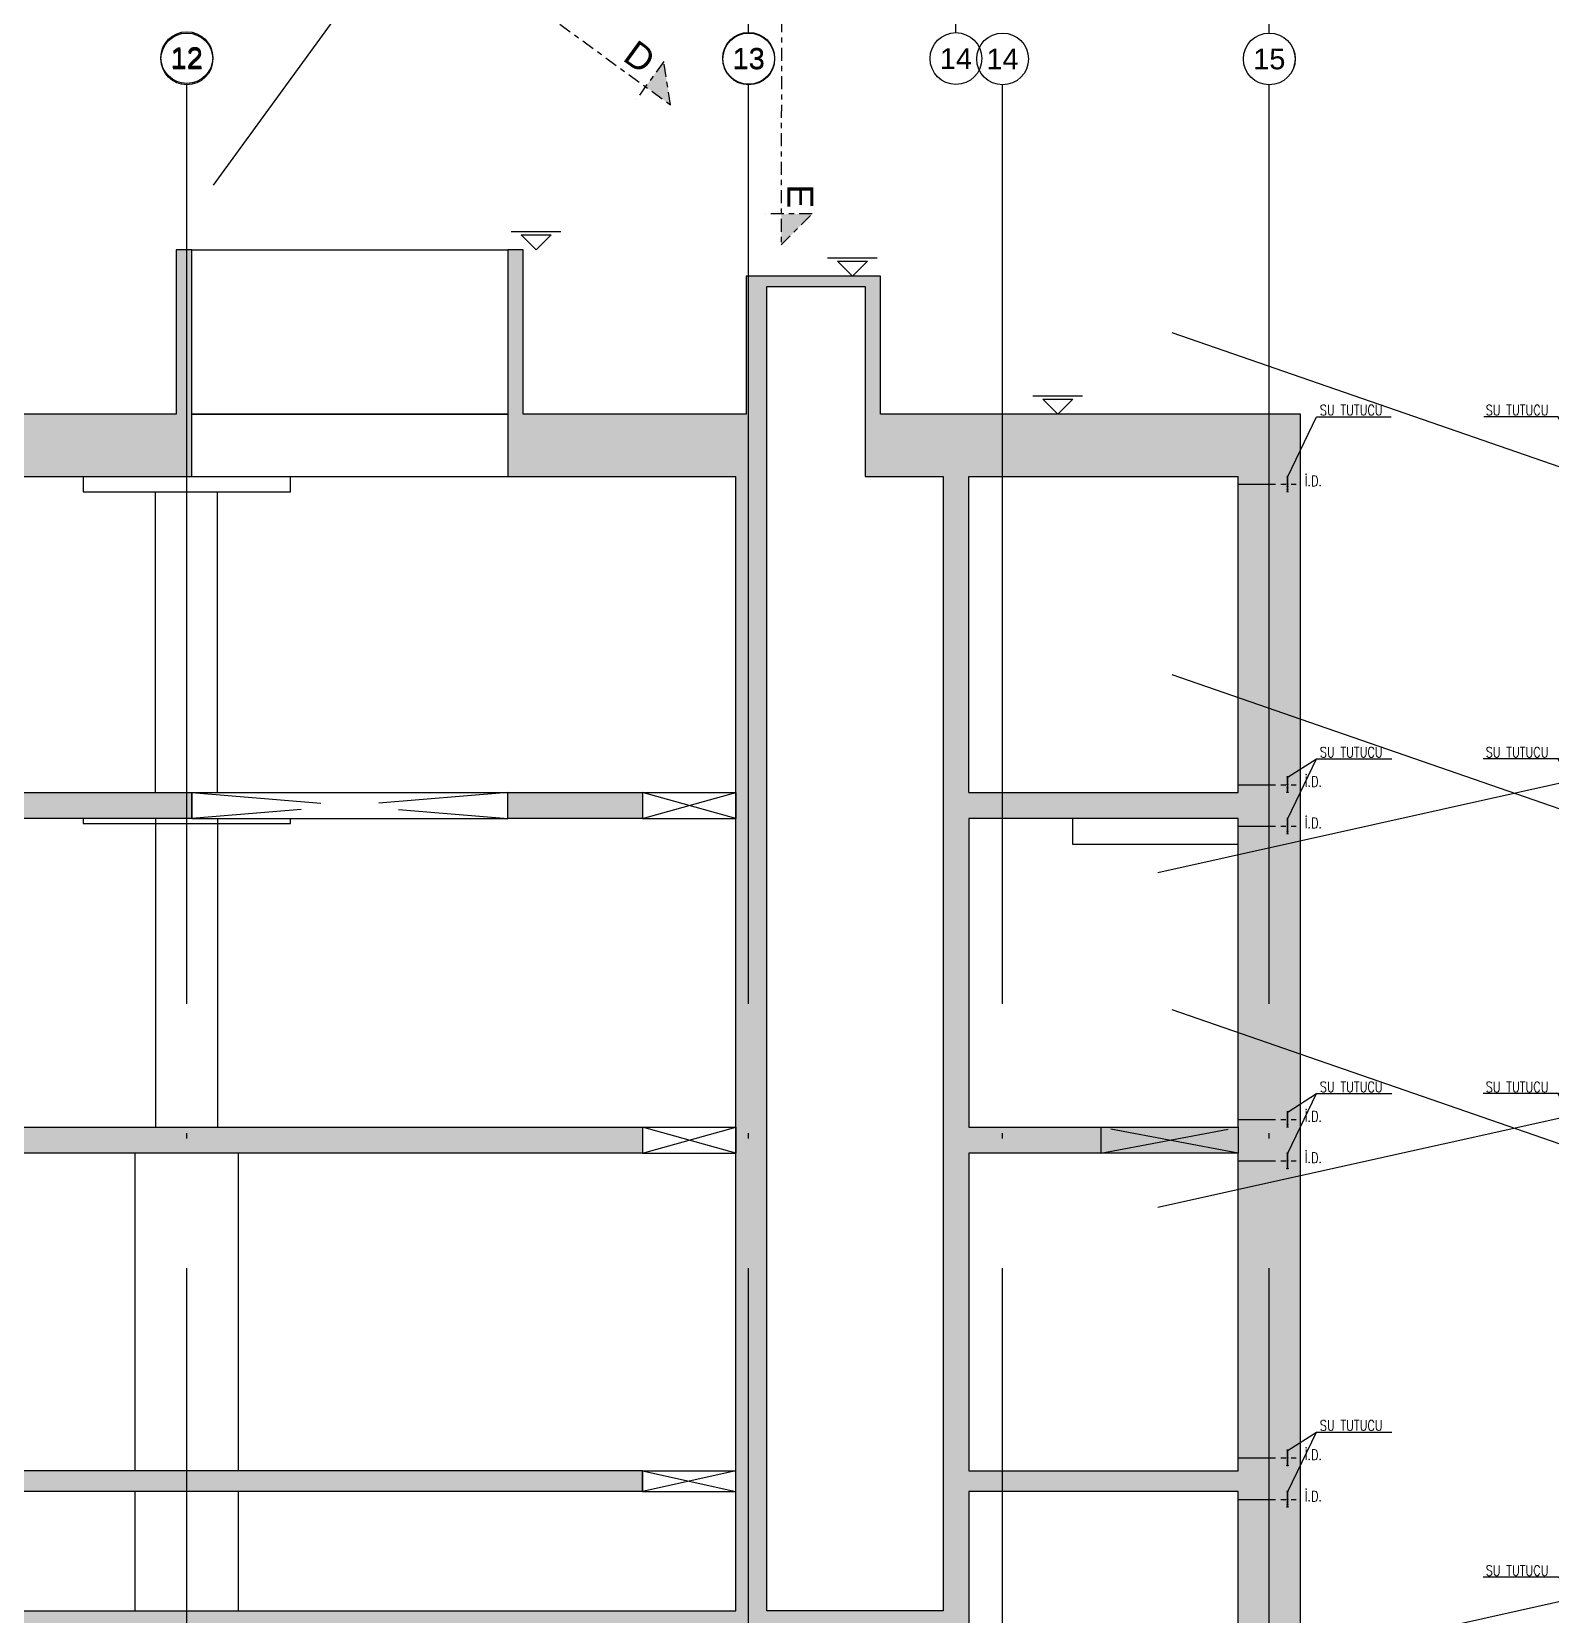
# Model space of a CAD drawing. Header units: millimetres. Extents: x 400382 to 401267, y 4543945 to 4544126.
# Drawn here: x 400792.59 to 400821.92, y 4543973.69 to 4544004.25 of the extents above; entities that cross this region are included whole.
import ezdxf
from ezdxf.enums import TextEntityAlignment as Align

# ---------------------------------------------------------------- set-up
doc = ezdxf.new("R2010")
doc.units = ezdxf.units.MM
for name, pattern in [('ACAD_ISO05W100', [33, 24, -3, 0, -3, 0, -3]), ('AKS', [3, 2.5, -0.25, 0, -0.25]), ('CENTER', [2, 1.25, -0.25, 0.25, -0.25]), ('CIZGI', [0.4, 0.25, -0.15]), ('CONTINU', [0])]:
    doc.linetypes.add(name, pattern=pattern)
for name, color, linetype in [('aks prota', 2, 'AKS'), ('caks prota', 4, 'Continuous'), ('görünüş prota', 4, 'Continuous'), ('inşaat derzi prota', 11, 'Continuous'), ('kesik prota', 2, 'CIZGI'), ('kesit prota', 1, 'Continuous'), ('kesit tarama prota', 252, 'Continuous'), ('not yazısı prota', 6, 'Continuous'), ('not çizgisi prota', 4, 'Continuous'), ('PRT-CST-rc_levermark', 4, 'Continuous'), ('skesit prota', 7, 'Continuous'), ('st_s_su tutucu', 2, 'Continuous'), ('st_s_ölçü', 4, 'Continuous'), ('taks prota', 7, 'Continuous'), ('tkesit prota', 7, 'Continuous')]:
    doc.layers.add(name, color=color, linetype=linetype)
doc.styles.add('Arial', font='Arial.ttf')
doc.styles.add('OLCU', font='romanstw.shx')
doc.styles.add('TAKS', font='Arial Unicode.ttf')
doc.styles.add('TSIMPLEX', font='romanstw.shx')
doc.dimstyles.new('1-50', dxfattribs={"dimtxt": 10, "dimasz": 4, "dimexe": 4, "dimexo": 8, "dimgap": 4, "dimtad": 1, "dimdec": 1, "dimrnd": 0.05, "dimzin": 9, "dimdsep": 46, "dimtxsty": 'OLCU', "dimblk1": 'OBLIQUE', "dimblk2": 'OBLIQUE', "dimsah": 1, "dimcen": 2, "dimdle": 4, "dimclrd": 4, "dimclre": 4, "dimclrt": 3, "dimadec": 1, "dimazin": 0, "dimtfac": 1, "dimtdec": 1, "dimtix": 1, "dimtmove": 2, "dimatfit": 3, "dimldrblk": 'OBLIQUE', "dimfxl": 1, "dimtvp": 1, "dimtolj": 1, "dimtzin": 1, "dimarcsym": 0})

# ---------------------------------------------------------------- blocks, each defined once
blk = doc.blocks.new('_Oblique')
at = {"layer": 'st_s_ölçü', "lineweight": -2}
blk.add_line((-0.5, -0.5), (0.5, 0.5), dxfattribs=at)

msp = doc.modelspace()

# ---------------------------------------------------------------- hatches: boundary and pattern name
at = {"layer": 'kesit tarama prota'}
h = msp.add_hatch(color=256, dxfattribs=at)
h.dxf.hatch_style = 1
h.paths.add_polyline_path([(400804.79232, 4544003.67306), (400804.92401, 4544002.83481), (400804.43904, 4544003.18809)])
h = msp.add_hatch(color=256, dxfattribs=at)
h.dxf.hatch_style = 1
h.paths.add_polyline_path([(400807.65889, 4544000.73369), (400807.05813, 4544000.13444), (400807.05888, 4544000.73444)])
h = msp.add_hatch(color=256, dxfattribs=at)
h.dxf.hatch_style = 1
h.paths.add_polyline_path([(400752.80478, 4543960.26944), (400728.53905, 4543960.26944), (400728.53905, 4543961.89944), (400774.30406, 4543961.89944), (400774.30406, 4543960.26944), (400754.14467, 4543960.26944), (400754.14467, 4543957.71944), (400787.74533, 4543957.71944), (400787.74533, 4543960.26944), (400787.74533, 4543973.77944), (400787.71973, 4543973.77944), (400787.71973, 4543976.07944), (400788.21973, 4543976.07944), (400788.21973, 4543976.27944), (400790.59874, 4543976.27944), (400790.59874, 4543973.77944), (400787.74533, 4543973.77944), (400787.74533, 4543972.07944), (400807.77377, 4543972.07944), (400808.98346, 4543968.32944), (400817.08073, 4543968.32944), (400817.08073, 4543996.86944), (400808.97873, 4543996.86944), (400808.97873, 4543999.52944), (400806.38073, 4543999.52944), (400806.38073, 4543996.86944), (400802.08073, 4543996.86944), (400802.08073, 4544000.03944), (400801.78073, 4544000.03944), (400801.78073, 4543995.66944), (400806.18073, 4543995.66944), (400806.18073, 4543989.56944), (400806.18073, 4543989.06944), (400806.18073, 4543983.10944), (400806.18073, 4543982.60944), (400806.18073, 4543973.77944), (400790.89874, 4543973.77944), (400790.89874, 4543976.07944), (400804.38073, 4543976.07944), (400804.38073, 4543976.47944), (400788.01973, 4543976.47944), (400788.01973, 4543976.27944), (400787.71973, 4543976.27944), (400787.71973, 4543976.66944), (400787.41973, 4543976.66944), (400787.41973, 4543976.83944), (400787.11973, 4543976.83944), (400787.11973, 4543977.00944), (400786.81973, 4543977.00944), (400786.81973, 4543977.17944), (400786.51973, 4543977.17944), (400786.51973, 4543977.34944), (400786.21973, 4543977.34944), (400786.21973, 4543977.51944), (400785.91973, 4543977.51944), (400785.91973, 4543977.68944), (400785.61973, 4543977.68944), (400785.61973, 4543977.85944), (400785.31973, 4543977.85944), (400785.31973, 4543978.02944), (400785.01973, 4543978.02944), (400785.01973, 4543978.19944), (400784.71973, 4543978.19944), (400784.71973, 4543978.36944), (400784.41973, 4543978.36944), (400784.41973, 4543978.53944), (400784.11973, 4543978.53944), (400784.11973, 4543978.70944), (400782.91973, 4543978.70944), (400782.91973, 4543978.87944), (400782.61973, 4543978.87944), (400782.61973, 4543979.04944), (400782.31973, 4543979.04944), (400782.31973, 4543979.21944), (400782.01973, 4543979.21944), (400782.01973, 4543979.38944), (400781.71973, 4543979.38944), (400781.71973, 4543979.55944), (400781.41973, 4543979.55944), (400781.41973, 4543979.72944), (400781.11973, 4543979.72944), (400781.11973, 4543979.89944), (400780.81973, 4543979.89944), (400780.81973, 4543980.06944), (400780.51973, 4543980.06944), (400780.51973, 4543980.23944), (400780.21973, 4543980.23944), (400780.21973, 4543980.40944), (400779.91973, 4543980.40944), (400779.91973, 4543980.57944), (400779.61973, 4543980.57944), (400779.61973, 4543980.74944), (400779.31973, 4543980.74944), (400779.31973, 4543980.91944), (400778.11973, 4543980.91944), (400778.11973, 4543981.08944), (400777.81973, 4543981.08944), (400777.81973, 4543981.25944), (400777.51973, 4543981.25944), (400777.51973, 4543981.42944), (400777.21973, 4543981.42944), (400777.21973, 4543981.59944), (400776.91973, 4543981.59944), (400776.91973, 4543981.76944), (400776.61973, 4543981.76944), (400776.61973, 4543981.93944), (400776.31973, 4543981.93944), (400776.31973, 4543982.10944), (400776.01973, 4543982.10944), (400776.01973, 4543982.27944), (400775.71973, 4543982.27944), (400775.71973, 4543982.44944), (400775.41973, 4543982.44944), (400775.41973, 4543982.61944), (400775.11973, 4543982.61944), (400775.11973, 4543982.78944), (400774.81973, 4543982.78944), (400774.81973, 4543982.95944), (400774.51973, 4543982.95944), (400774.51973, 4543983.10944), (400759.29513, 4543983.10944), (400759.29513, 4543989.01944), (400758.99513, 4543989.01944), (400758.99513, 4543983.10944), (400752.99513, 4543983.10944), (400752.99513, 4543989.01944), (400752.69513, 4543989.01944), (400752.69513, 4543983.10944), (400752.69513, 4543983.00944), (400752.44513, 4543983.00944), (400752.44513, 4543983.10944), (400737.18554, 4543983.10944), (400737.18554, 4543982.60944), (400771.96924, 4543982.60944), (400771.96924, 4543981.10944), (400776.29149, 4543981.10944), (400784.31088, 4543976.47944), (400739.48554, 4543976.47944), (400739.48554, 4543976.07944), (400784.79874, 4543976.07944), (400784.79874, 4543973.77944), (400764.01554, 4543973.77944), (400764.01554, 4543976.02944), (400763.71554, 4543976.02944), (400763.71554, 4543973.77944), (400746.71554, 4543973.77944), (400746.71554, 4543976.02944), (400746.41554, 4543976.02944), (400746.41554, 4543973.77944), (400739.58554, 4543973.77944), (400739.58554, 4543972.77944), (400784.68299, 4543972.77944), (400784.68299, 4543968.31944), (400739.58554, 4543968.31944), (400739.58554, 4543966.81944), (400737.48554, 4543966.81944), (400737.48554, 4543968.31944), (400720.17426, 4543968.31944), (400720.17426, 4543968.11944), (400719.87402, 4543968.11944), (400719.87402, 4543968.50944), (400719.58402, 4543968.50944), (400719.58402, 4543968.67944), (400719.29402, 4543968.67944), (400719.29402, 4543968.84944), (400719.00402, 4543968.84944), (400719.00402, 4543969.01944), (400718.71402, 4543969.01944), (400718.71402, 4543969.18944), (400718.42402, 4543969.18944), (400718.42402, 4543969.35944), (400718.13402, 4543969.35944), (400718.13402, 4543969.52944), (400717.84402, 4543969.52944), (400717.84402, 4543969.69944), (400717.55402, 4543969.69944), (400717.55402, 4543969.86944), (400717.26402, 4543969.86944), (400717.26402, 4543970.03944), (400716.97402, 4543970.03944), (400716.97402, 4543970.20944), (400716.68402, 4543970.20944), (400716.68402, 4543970.37944), (400716.39402, 4543970.37944), (400716.39402, 4543970.54944), (400716.10402, 4543970.54944), (400716.10402, 4543970.71944), (400715.81402, 4543970.71944), (400715.81402, 4543970.88944), (400715.52402, 4543970.88944), (400715.52402, 4543971.05944), (400714.03402, 4543971.05944), (400714.03402, 4543971.22944), (400713.74402, 4543971.22944), (400713.74402, 4543971.39944), (400713.45402, 4543971.39944), (400713.45402, 4543971.56944), (400713.16402, 4543971.56944), (400713.16402, 4543971.73944), (400712.87402, 4543971.73944), (400712.87402, 4543971.90944), (400712.58402, 4543971.90944), (400712.58402, 4543972.07944), (400712.29402, 4543972.07944), (400712.29402, 4543972.24944), (400712.00402, 4543972.24944), (400712.00402, 4543972.41944), (400711.71402, 4543972.41944), (400711.71402, 4543972.58944), (400711.42402, 4543972.58944), (400711.42402, 4543972.75944), (400711.13402, 4543972.75944), (400711.13402, 4543972.92944), (400710.84402, 4543972.92944), (400710.84402, 4543973.09944), (400710.55402, 4543973.09944), (400710.55402, 4543973.26944), (400710.26402, 4543973.26944), (400710.26402, 4543973.43944), (400709.97402, 4543973.43944), (400709.97402, 4543973.60944), (400709.68402, 4543973.60944), (400709.68402, 4543973.77944), (400708.19402, 4543973.77944), (400708.19402, 4543973.94944), (400707.90402, 4543973.94944), (400707.90402, 4543974.11944), (400707.61402, 4543974.11944), (400707.61402, 4543974.28944), (400707.32402, 4543974.28944), (400707.32402, 4543974.45944), (400707.03402, 4543974.45944), (400707.03402, 4543974.62944), (400706.74402, 4543974.62944), (400706.74402, 4543974.79944), (400706.45402, 4543974.79944), (400706.45402, 4543974.96944), (400706.16402, 4543974.96944), (400706.16402, 4543975.13944), (400705.87402, 4543975.13944), (400705.87402, 4543975.30944), (400705.58402, 4543975.30944), (400705.58402, 4543975.47944), (400705.29402, 4543975.47944), (400705.29402, 4543975.64944), (400705.00402, 4543975.64944), (400705.00402, 4543975.81944), (400704.71402, 4543975.81944), (400704.71402, 4543975.98944), (400704.42402, 4543975.98944), (400704.42402, 4543976.15944), (400704.13402, 4543976.15944), (400704.13402, 4543976.32944), (400703.84402, 4543976.32944), (400703.84402, 4543976.47944), (400677.28073, 4543976.47944), (400677.28073, 4543982.60944), (400684.83073, 4543982.60944), (400684.83073, 4543983.10944), (400677.28073, 4543983.10944), (400677.28073, 4543989.06944), (400713.741, 4543989.06944), (400713.741, 4543989.56944), (400677.28073, 4543989.56944), (400677.28073, 4543995.66944), (400695.5878, 4543995.66944), (400695.5878, 4543998.24944), (400695.2878, 4543998.24944), (400695.2878, 4543996.86944), (400677.08073, 4543996.86944), (400677.08073, 4543997.39944), (400674.48073, 4543997.39944), (400674.48073, 4543996.86944), (400666.38073, 4543996.86944), (400666.38073, 4543972.07944), (400678.17105, 4543972.07944), (400679.38073, 4543968.32944), (400686.13073, 4543968.32944), (400687.34041, 4543972.07944), (400703.1323, 4543972.07944), (400705.8123, 4543966.71944), (400715.09975, 4543966.71944), (400715.09975, 4543968.31944), (400714.03402, 4543968.31944), (400714.03402, 4543970.85944), (400715.17972, 4543970.85944), (400719.57402, 4543968.28347), (400719.57402, 4543967.28944), (400718.15748, 4543967.28944), (400718.15748, 4543967.91944), (400717.00197, 4543967.91944), (400717.00197, 4543968.31944), (400715.09975, 4543968.31944), (400715.09975, 4543966.71944), (400715.09975, 4543960.26944), (400715.09975, 4543957.71944), (400752.80478, 4543957.71944)])
h.paths.add_polyline_path([(400726.83873, 4543962.19944), (400726.83873, 4543961.89944), (400728.11372, 4543961.89944), (400728.11372, 4543960.26944), (400727.02474, 4543960.26944), (400725.34166, 4543959.71944), (400723.06177, 4543959.71944), (400721.37869, 4543960.26944), (400718.16209, 4543960.26944), (400718.16209, 4543966.41944), (400723.60465, 4543966.41944), (400723.60465, 4543967.71944), (400736.88554, 4543967.71944), (400736.88554, 4543966.21944), (400740.18554, 4543966.21944), (400740.18554, 4543967.71944), (400784.68299, 4543967.71944), (400784.68299, 4543960.26944), (400781.46639, 4543960.26944), (400779.78331, 4543959.71944), (400777.50342, 4543959.71944), (400775.82034, 4543960.26944), (400774.73109, 4543960.26944), (400774.73109, 4543961.89944), (400776.00635, 4543961.89944), (400776.00635, 4543962.19944)], flags=16)
h.paths.add_polyline_path([(400723.00467, 4543966.81944), (400719.87402, 4543966.81944), (400719.87402, 4543967.91944), (400720.37426, 4543967.91944), (400720.37426, 4543968.11944), (400723.00467, 4543968.11944)], flags=16)
h.paths.add_polyline_path([(400713.73402, 4543968.31944), (400707.5123, 4543968.31944), (400707.5123, 4543973.17944), (400707.5123, 4543973.77944), (400702.32511, 4543973.77944), (400702.32511, 4543976.27944), (400703.53384, 4543976.27944), (400707.5123, 4543973.94723), (400707.5123, 4543973.77944), (400707.5123, 4543973.17944), (400708.73024, 4543973.17944), (400713.73402, 4543970.29051)], flags=16)
h.paths.add_polyline_path([(400702.02511, 4543973.77944), (400684.73073, 4543973.77944), (400684.43073, 4543973.77944), (400684.43073, 4543970.02944), (400681.08073, 4543970.02944), (400681.08073, 4543973.77944), (400680.78073, 4543973.77944), (400677.28073, 4543973.77944), (400677.28073, 4543976.07944), (400702.02511, 4543976.07944)], flags=16)
h.paths.add_polyline_path([(400772.56924, 4543981.60944), (400772.56924, 4543982.90944), (400774.2023, 4543982.90944), (400776.42546, 4543981.64964), (400776.42546, 4543981.60944)], flags=16)
h.paths.add_polyline_path([(400778.11973, 4543980.63125), (400778.11973, 4543980.71944), (400778.967, 4543980.71944), (400782.61973, 4543978.64956), (400782.61973, 4543978.03318)], flags=16)
h.paths.add_polyline_path([(400782.91973, 4543977.85997), (400782.91973, 4543978.50944), (400783.767, 4543978.50944), (400787.41973, 4543976.43956), (400787.41973, 4543973.77944), (400785.29874, 4543973.77944), (400785.29874, 4543976.48645)], flags=16)
h.paths.add_polyline_path([(400676.68073, 4543973.77944), (400673.28073, 4543973.77944), (400673.28073, 4543995.66944), (400674.78073, 4543995.66944), (400674.78073, 4543997.09944), (400676.68073, 4543997.09944)], flags=16)
h.paths.add_polyline_path([(400672.78073, 4543973.77944), (400667.58073, 4543973.77944), (400667.58073, 4543976.07944), (400672.78073, 4543976.07944)], flags=16)
h.paths.add_polyline_path([(400672.78073, 4543976.47944), (400667.58073, 4543976.47944), (400667.58073, 4543982.60944), (400672.78073, 4543982.60944)], flags=16)
h.paths.add_polyline_path([(400672.78073, 4543983.10944), (400667.58073, 4543983.10944), (400667.58073, 4543989.06944), (400672.78073, 4543989.06944)], flags=16)
h.paths.add_polyline_path([(400672.78073, 4543989.56944), (400667.58073, 4543989.56944), (400667.58073, 4543995.66944), (400672.78073, 4543995.66944)], flags=16)
h.paths.add_polyline_path([(400806.78346, 4543973.77944), (400806.78346, 4543999.32944), (400808.67873, 4543999.32944), (400808.67873, 4543995.66944), (400810.18346, 4543995.66944), (400810.18346, 4543973.77944)], flags=16)
h.paths.add_polyline_path([(400810.68346, 4543970.02944), (400810.68346, 4543976.07944), (400815.88073, 4543976.07944), (400815.88073, 4543973.77944), (400815.88073, 4543970.02944)], flags=16)
h.paths.add_polyline_path([(400810.68346, 4543976.47944), (400810.68346, 4543982.60944), (400815.88073, 4543982.60944), (400815.88073, 4543976.47944)], flags=16)
h.paths.add_polyline_path([(400810.68346, 4543983.10944), (400810.68346, 4543989.06944), (400815.88073, 4543989.06944), (400815.88073, 4543983.10944)], flags=16)
h.paths.add_polyline_path([(400810.68346, 4543989.56944), (400810.68346, 4543995.66944), (400815.88073, 4543995.66944), (400815.88073, 4543989.56944)], flags=16)
h = msp.add_hatch(color=256, dxfattribs=at)
h.dxf.hatch_style = 1
h.paths.add_polyline_path([(400795.68273, 4544000.03944), (400795.38273, 4544000.03944), (400795.38273, 4543996.86944), (400789.1064, 4543996.86944), (400789.1064, 4543995.66944), (400795.68273, 4543995.66944)])
h = msp.add_hatch(color=256, dxfattribs=at)
h.dxf.hatch_style = 1
h.paths.add_polyline_path([(400789.1064, 4543989.56944), (400795.68273, 4543989.56944), (400795.68273, 4543989.06944), (400789.1064, 4543989.06944)])
h = msp.add_hatch(color=256, dxfattribs=at)
h.dxf.hatch_style = 1
h.paths.add_polyline_path([(400804.38073, 4543989.06944), (400801.78073, 4543989.06944), (400801.78073, 4543989.56944), (400804.38073, 4543989.56944)], flags=17)
h = msp.add_hatch(color=256, dxfattribs=at)
h.dxf.hatch_style = 1
h.paths.add_polyline_path([(400804.38073, 4543982.60944), (400788.99372, 4543982.60944), (400788.99372, 4543983.10944), (400804.38073, 4543983.10944)], flags=17)

# ---------------------------------------------------------------- linework, layer by layer
at = {"layer": 'aks prota', "ltscale": 10}
for p, q in [((400806.42991, 4544004.23565), (400806.47309, 4544038.81026)), ((400810.42994, 4544004.23065), (400810.47312, 4544038.80526)), ((400816.47998, 4544004.22309), (400816.52316, 4544038.79771)), ((400796.09832, 4544001.28449), (400803.75271, 4544011.79224)), ((400795.58573, 4543955.39459), (400795.58573, 4544003.22309)), ((400806.43073, 4543955.39459), (400806.43073, 4544003.22309)), ((400811.33073, 4543955.39459), (400811.33073, 4544003.22309)), ((400816.48073, 4543955.39459), (400816.48073, 4544003.22309))]:
    msp.add_line(p, q, dxfattribs=at)
at = {"layer": 'caks prota', "ltscale": 0.05}
for centre in [(400795.58621, 4544003.74918), (400795.58698, 4544003.72309), (400806.43129, 4544003.73564), (400806.43198, 4544003.72309), (400810.43131, 4544003.73064), (400811.33198, 4544003.72309), (400816.48011, 4544003.72309), (400816.48073, 4544003.72309)]:
    msp.add_circle(centre, 0.5, dxfattribs=at)
at = {"layer": 'görünüş prota', "color": 4}
for p, q in [((400795.68273, 4544000.03944), (400801.78073, 4544000.03944)), ((400795.68273, 4543996.86944), (400801.78073, 4543996.86944)), ((400793.58573, 4543995.66944), (400793.58573, 4543995.36944)), ((400795.68273, 4543995.66944), (400801.78073, 4543995.66944)), ((400797.58573, 4543995.36944), (400797.58573, 4543995.66944)), ((400793.58573, 4543995.36944), (400797.58573, 4543995.36944)), ((400794.98078, 4543989.56944), (400794.98078, 4543995.36944)), ((400796.18078, 4543989.56944), (400796.18078, 4543995.36944)), ((400795.68273, 4543989.56944), (400801.78073, 4543989.56944)), ((400804.38073, 4543989.56944), (400806.18073, 4543989.56944)), ((400793.58573, 4543989.06944), (400793.58573, 4543988.96944)), ((400793.58573, 4543988.96944), (400797.58573, 4543988.96944)), ((400794.98573, 4543983.10944), (400794.98573, 4543989.06944)), ((400795.68273, 4543989.06944), (400801.78073, 4543989.06944)), ((400796.18573, 4543983.10944), (400796.18573, 4543989.06944)), ((400797.58573, 4543988.96944), (400797.58573, 4543989.06944)), ((400804.38073, 4543989.06944), (400806.18073, 4543989.06944)), ((400812.68073, 4543989.06944), (400812.68073, 4543988.56944)), ((400812.68073, 4543988.56944), (400815.88073, 4543988.56944)), ((400804.38073, 4543983.10944), (400806.18073, 4543983.10944)), ((400794.58573, 4543976.47944), (400794.58573, 4543982.60944)), ((400796.58573, 4543976.47944), (400796.58573, 4543982.60944)), ((400804.38073, 4543982.60944), (400806.18073, 4543982.60944)), ((400804.38073, 4543976.47944), (400806.18073, 4543976.47944)), ((400794.58573, 4543973.77944), (400794.58573, 4543976.07944)), ((400796.58573, 4543973.77944), (400796.58573, 4543976.07944)), ((400804.38073, 4543976.07944), (400806.18073, 4543976.07944))]:
    msp.add_line(p, q, dxfattribs=at)
at = {"layer": 'inşaat derzi prota', "linetype": 'ACAD_ISO05W100', "ltscale": 0.03}
for p, q in [((400815.88073, 4543995.51944), (400817.08073, 4543995.51944)), ((400815.88073, 4543989.71944), (400817.08073, 4543989.71944)), ((400815.88073, 4543988.91944), (400817.08073, 4543988.91944)), ((400815.88073, 4543983.25999), (400817.08073, 4543983.25999)), ((400815.88073, 4543982.45999), (400817.08073, 4543982.45999)), ((400815.88073, 4543976.72999), (400817.08073, 4543976.72999)), ((400815.88073, 4543975.92999), (400817.08073, 4543975.92999))]:
    msp.add_line(p, q, dxfattribs=at)
at = {"layer": 'kesik prota', "ltscale": 10}
for p, q in [((400795.68273, 4543989.56944), (400801.78073, 4543989.06944)), ((400801.78073, 4543989.56944), (400795.68273, 4543989.06944)), ((400795.68273, 4543989.06944), (400795.68273, 4543989.56944)), ((400801.78073, 4543989.06944), (400801.78073, 4543989.56944)), ((400804.38073, 4543989.56944), (400804.38073, 4543989.06944)), ((400804.38073, 4543989.06944), (400806.18073, 4543989.56944)), ((400806.18073, 4543989.06944), (400804.38073, 4543989.56944)), ((400806.18073, 4543989.56944), (400806.18073, 4543989.06944)), ((400804.38073, 4543983.10944), (400804.38073, 4543982.60944)), ((400804.38073, 4543982.60944), (400806.18073, 4543983.10944)), ((400806.18073, 4543982.60944), (400804.38073, 4543983.10944)), ((400806.18073, 4543983.10944), (400806.18073, 4543982.60944)), ((400813.23068, 4543983.10944), (400813.23068, 4543982.60944)), ((400813.23068, 4543982.60944), (400815.88073, 4543983.10944)), ((400815.88073, 4543982.60944), (400813.23068, 4543983.10944)), ((400815.88073, 4543983.10944), (400815.88073, 4543982.60944)), ((400804.38073, 4543976.47944), (400806.18073, 4543976.07944)), ((400806.18073, 4543976.47944), (400804.38073, 4543976.07944)), ((400804.38073, 4543976.07944), (400804.38073, 4543976.47944)), ((400806.18073, 4543976.07944), (400806.18073, 4543976.47944))]:
    msp.add_line(p, q, dxfattribs=at)
at = {"layer": 'kesit prota', "color": 1}
for p, q in [((400795.68273, 4544000.03944), (400795.38273, 4544000.03944)), ((400795.38273, 4544000.03944), (400795.38273, 4543996.86944)), ((400795.68273, 4543995.66944), (400795.68273, 4544000.03944)), ((400802.08073, 4544000.03944), (400801.78073, 4544000.03944)), ((400801.78073, 4544000.03944), (400801.78073, 4543995.66944)), ((400802.08073, 4543996.86944), (400802.08073, 4544000.03944)), ((400808.97873, 4543999.52944), (400806.38073, 4543999.52944)), ((400806.38073, 4543999.52944), (400806.38073, 4543996.86944)), ((400806.78346, 4543999.32944), (400808.67873, 4543999.32944)), ((400806.78346, 4543973.77944), (400806.78346, 4543999.32944)), ((400808.67873, 4543999.32944), (400808.67873, 4543995.66944)), ((400808.97873, 4543996.86944), (400808.97873, 4543999.52944)), ((400795.38273, 4543996.86944), (400789.1064, 4543996.86944)), ((400801.78073, 4543996.86944), (400795.68273, 4543996.86944)), ((400806.38073, 4543996.86944), (400802.08073, 4543996.86944)), ((400817.08073, 4543996.86944), (400808.97873, 4543996.86944)), ((400817.08073, 4543968.32944), (400817.08073, 4543996.86944)), ((400789.1064, 4543995.66944), (400795.68273, 4543995.66944)), ((400801.78073, 4543995.66944), (400806.18073, 4543995.66944)), ((400806.18073, 4543989.56944), (400806.18073, 4543995.66944)), ((400808.67873, 4543995.66944), (400810.18346, 4543995.66944)), ((400810.18346, 4543995.66944), (400810.18346, 4543973.77944)), ((400810.68346, 4543989.56944), (400810.68346, 4543995.66944)), ((400810.68346, 4543995.66944), (400815.88073, 4543995.66944)), ((400815.88073, 4543989.56944), (400815.88073, 4543995.66944)), ((400789.1064, 4543989.56944), (400795.68273, 4543989.56944)), ((400795.68273, 4543989.56944), (400795.68273, 4543989.06944)), ((400801.78073, 4543989.06944), (400801.78073, 4543989.56944)), ((400801.78073, 4543989.56944), (400804.38073, 4543989.56944)), ((400804.38073, 4543989.56944), (400804.38073, 4543989.06944)), ((400806.18073, 4543989.06944), (400806.18073, 4543989.56944)), ((400806.18073, 4543989.56944), (400806.18073, 4543989.56944)), ((400810.68346, 4543989.56944), (400815.88073, 4543989.56944)), ((400795.68273, 4543989.06944), (400789.1064, 4543989.06944)), ((400804.38073, 4543989.06944), (400801.78073, 4543989.06944)), ((400806.18073, 4543983.10944), (400806.18073, 4543989.06944)), ((400806.18073, 4543989.06944), (400806.18073, 4543989.06944)), ((400815.88073, 4543989.06944), (400810.68346, 4543989.06944)), ((400810.68346, 4543989.06944), (400810.68346, 4543983.10944)), ((400815.88073, 4543983.10944), (400815.88073, 4543989.06944)), ((400788.99372, 4543983.10944), (400804.38073, 4543983.10944)), ((400804.38073, 4543983.10944), (400804.38073, 4543982.60944)), ((400806.18073, 4543982.60944), (400806.18073, 4543983.10944)), ((400806.18073, 4543983.10944), (400806.18073, 4543983.10944)), ((400810.68346, 4543983.10944), (400815.88073, 4543983.10944)), ((400804.38073, 4543982.60944), (400788.99372, 4543982.60944)), ((400806.18073, 4543973.77944), (400806.18073, 4543982.60944)), ((400806.18073, 4543982.60944), (400806.18073, 4543982.60944)), ((400810.68346, 4543982.60944), (400810.68346, 4543976.47944)), ((400815.88073, 4543982.60944), (400810.68346, 4543982.60944)), ((400815.88073, 4543976.47944), (400815.88073, 4543982.60944)), ((400804.38073, 4543976.47944), (400788.01973, 4543976.47944)), ((400804.38073, 4543976.47944), (400804.38073, 4543976.07944)), ((400810.68346, 4543976.47944), (400815.88073, 4543976.47944)), ((400804.38073, 4543976.07944), (400790.89874, 4543976.07944)), ((400815.88073, 4543976.07944), (400810.68346, 4543976.07944)), ((400815.88073, 4543973.77944), (400815.88073, 4543976.07944)), ((400790.89874, 4543973.77944), (400806.18073, 4543973.77944)), ((400810.18346, 4543973.77944), (400806.78346, 4543973.77944)), ((400815.88073, 4543973.77944), (400815.88073, 4543973.77944))]:
    msp.add_line(p, q, dxfattribs=at)
at = {"layer": 'kesit prota'}
for p, q in [((400810.68346, 4543976.07944), (400810.68346, 4543970.02944)), ((400815.88073, 4543970.02944), (400815.88073, 4543973.77944))]:
    msp.add_line(p, q, dxfattribs=at)
at = {"layer": 'not çizgisi prota'}
for points in [[(400816.83632, 4543995.66962), (400817.39488, 4543996.81938), (400818.83327, 4543996.81938)], [(400816.83632, 4543989.06962), (400817.39488, 4543990.21938), (400818.83327, 4543990.21938)], [(400816.84341, 4543989.86845), (400817.39488, 4543990.21938), (400818.84527, 4543990.21938)], [(400816.83632, 4543982.61017), (400817.39488, 4543983.75993), (400818.83327, 4543983.75993)], [(400816.84341, 4543983.409), (400817.39488, 4543983.75993), (400818.84527, 4543983.75993)], [(400816.83632, 4543976.08017), (400817.39488, 4543977.22993), (400818.83327, 4543977.22993)], [(400816.84341, 4543976.879), (400817.39488, 4543977.22993), (400818.84527, 4543977.22993)]]:
    msp.add_lwpolyline(points, dxfattribs=at)
at = {"layer": 'PRT-CST-rc_levermark'}
for p, q in [((400801.84925, 4544000.39499), (400802.8048, 4544000.39499)), ((400807.9532, 4543999.88499), (400808.90876, 4543999.88499)), ((400811.91888, 4543997.22499), (400812.87443, 4543997.22499))]:
    msp.add_line(p, q, dxfattribs=at)
for points in [[(400802.04184, 4544000.32833), (400802.61962, 4544000.32833), (400802.33073, 4544000.03944)], [(400808.14579, 4543999.81833), (400808.72357, 4543999.81833), (400808.43468, 4543999.52944)], [(400812.11147, 4543997.15833), (400812.68925, 4543997.15833), (400812.40036, 4543996.86944)]]:
    msp.add_lwpolyline(points, close=True, dxfattribs=at)
at = {"layer": 'skesit prota', "linetype": 'CENTER', "ltscale": 0.2}
for p, q in [((400708.9818, 4544072.72414), (400804.92401, 4544002.83481)), ((400807.10616, 4544038.5891), (400807.05813, 4544000.13444)), ((400804.79232, 4544003.67306), (400804.2624, 4544002.9456)), ((400804.92401, 4544002.83481), (400804.79232, 4544003.67306)), ((400807.65889, 4544000.73369), (400806.75888, 4544000.73482)), ((400807.05813, 4544000.13444), (400807.65889, 4544000.73369))]:
    msp.add_line(p, q, dxfattribs=at)
at = {"layer": 'st_s_su tutucu', "linetype": 'CONTINU', "ltscale": 0.2}
for p, q in [((400816.84273, 4543995.66944), (400816.81873, 4543995.66944)), ((400816.81873, 4543995.66944), (400816.81873, 4543995.66544)), ((400816.81873, 4543995.66544), (400816.82873, 4543995.65877)), ((400816.82873, 4543995.62102), (400816.82423, 4543995.62102)), ((400816.82423, 4543995.62102), (400816.82423, 4543995.61785)), ((400816.82423, 4543995.61785), (400816.82873, 4543995.61785)), ((400816.82873, 4543995.65877), (400816.82873, 4543995.62102)), ((400816.82873, 4543995.61785), (400816.82873, 4543995.57102)), ((400816.83273, 4543995.65877), (400816.84273, 4543995.66544)), ((400816.83273, 4543995.62102), (400816.83273, 4543995.65877)), ((400816.83723, 4543995.62102), (400816.83273, 4543995.62102)), ((400816.83273, 4543995.57102), (400816.83273, 4543995.61785)), ((400816.83273, 4543995.61785), (400816.83723, 4543995.61785)), ((400816.83723, 4543995.61785), (400816.83723, 4543995.62102)), ((400816.84273, 4543995.66544), (400816.84273, 4543995.66944)), ((400816.81873, 4543995.37344), (400816.82873, 4543995.38011)), ((400816.81873, 4543995.36944), (400816.81873, 4543995.37344)), ((400816.84273, 4543995.36944), (400816.81873, 4543995.36944)), ((400816.82223, 4543995.5171), (400816.82223, 4543995.52177)), ((400816.82223, 4543995.52177), (400816.82873, 4543995.52177)), ((400816.82873, 4543995.5171), (400816.82223, 4543995.5171)), ((400816.82873, 4543995.57102), (400816.82423, 4543995.57102)), ((400816.82423, 4543995.57102), (400816.82423, 4543995.56785)), ((400816.82423, 4543995.56785), (400816.82873, 4543995.56785)), ((400816.82423, 4543995.46785), (400816.82423, 4543995.47102)), ((400816.82423, 4543995.47102), (400816.82873, 4543995.47102)), ((400816.82873, 4543995.46785), (400816.82423, 4543995.46785)), ((400816.82423, 4543995.41785), (400816.82423, 4543995.42102)), ((400816.82423, 4543995.42102), (400816.82873, 4543995.42102)), ((400816.82873, 4543995.41785), (400816.82423, 4543995.41785)), ((400816.82873, 4543995.56785), (400816.82873, 4543995.52177)), ((400816.82873, 4543995.47102), (400816.82873, 4543995.5171)), ((400816.82873, 4543995.42102), (400816.82873, 4543995.46785)), ((400816.82873, 4543995.38011), (400816.82873, 4543995.41785)), ((400816.83723, 4543995.57102), (400816.83273, 4543995.57102)), ((400816.83273, 4543995.52177), (400816.83273, 4543995.56785)), ((400816.83273, 4543995.56785), (400816.83723, 4543995.56785)), ((400816.83273, 4543995.52177), (400816.83923, 4543995.52177)), ((400816.83923, 4543995.5171), (400816.83273, 4543995.5171)), ((400816.83273, 4543995.5171), (400816.83273, 4543995.47102)), ((400816.83273, 4543995.47102), (400816.83723, 4543995.47102)), ((400816.83723, 4543995.46785), (400816.83273, 4543995.46785)), ((400816.83273, 4543995.46785), (400816.83273, 4543995.42102)), ((400816.83273, 4543995.42102), (400816.83723, 4543995.42102)), ((400816.83723, 4543995.41785), (400816.83273, 4543995.41785)), ((400816.83273, 4543995.41785), (400816.83273, 4543995.38011)), ((400816.83273, 4543995.38011), (400816.84273, 4543995.37344)), ((400816.83723, 4543995.56785), (400816.83723, 4543995.57102)), ((400816.83723, 4543995.47102), (400816.83723, 4543995.46785)), ((400816.83723, 4543995.42102), (400816.83723, 4543995.41785)), ((400816.83923, 4543995.52177), (400816.83923, 4543995.5171)), ((400816.84273, 4543995.37344), (400816.84273, 4543995.36944)), ((400816.84273, 4543989.86944), (400816.81873, 4543989.86944)), ((400816.81873, 4543989.86944), (400816.81873, 4543989.86544)), ((400816.81873, 4543989.86544), (400816.82873, 4543989.85877)), ((400816.82873, 4543989.82102), (400816.82423, 4543989.82102)), ((400816.82423, 4543989.82102), (400816.82423, 4543989.81785)), ((400816.82423, 4543989.81785), (400816.82873, 4543989.81785)), ((400816.82873, 4543989.85877), (400816.82873, 4543989.82102)), ((400816.82873, 4543989.81785), (400816.82873, 4543989.77102)), ((400816.83273, 4543989.85877), (400816.84273, 4543989.86544)), ((400816.83273, 4543989.82102), (400816.83273, 4543989.85877)), ((400816.83723, 4543989.82102), (400816.83273, 4543989.82102)), ((400816.83273, 4543989.77102), (400816.83273, 4543989.81785)), ((400816.83273, 4543989.81785), (400816.83723, 4543989.81785)), ((400816.83723, 4543989.81785), (400816.83723, 4543989.82102)), ((400816.84273, 4543989.86544), (400816.84273, 4543989.86944)), ((400816.81873, 4543989.57344), (400816.82873, 4543989.58011)), ((400816.81873, 4543989.56944), (400816.81873, 4543989.57344)), ((400816.84273, 4543989.56944), (400816.81873, 4543989.56944)), ((400816.82223, 4543989.7171), (400816.82223, 4543989.72177)), ((400816.82223, 4543989.72177), (400816.82873, 4543989.72177)), ((400816.82873, 4543989.7171), (400816.82223, 4543989.7171)), ((400816.82873, 4543989.77102), (400816.82423, 4543989.77102)), ((400816.82423, 4543989.77102), (400816.82423, 4543989.76785)), ((400816.82423, 4543989.76785), (400816.82873, 4543989.76785)), ((400816.82423, 4543989.66785), (400816.82423, 4543989.67102)), ((400816.82423, 4543989.67102), (400816.82873, 4543989.67102)), ((400816.82873, 4543989.66785), (400816.82423, 4543989.66785)), ((400816.82423, 4543989.61785), (400816.82423, 4543989.62102)), ((400816.82423, 4543989.62102), (400816.82873, 4543989.62102)), ((400816.82873, 4543989.61785), (400816.82423, 4543989.61785)), ((400816.82873, 4543989.76785), (400816.82873, 4543989.72177)), ((400816.82873, 4543989.67102), (400816.82873, 4543989.7171)), ((400816.82873, 4543989.62102), (400816.82873, 4543989.66785)), ((400816.82873, 4543989.58011), (400816.82873, 4543989.61785)), ((400816.83723, 4543989.77102), (400816.83273, 4543989.77102)), ((400816.83273, 4543989.72177), (400816.83273, 4543989.76785)), ((400816.83273, 4543989.76785), (400816.83723, 4543989.76785)), ((400816.83273, 4543989.72177), (400816.83923, 4543989.72177)), ((400816.83923, 4543989.7171), (400816.83273, 4543989.7171)), ((400816.83273, 4543989.7171), (400816.83273, 4543989.67102)), ((400816.83273, 4543989.67102), (400816.83723, 4543989.67102)), ((400816.83723, 4543989.66785), (400816.83273, 4543989.66785)), ((400816.83273, 4543989.66785), (400816.83273, 4543989.62102)), ((400816.83273, 4543989.62102), (400816.83723, 4543989.62102)), ((400816.83723, 4543989.61785), (400816.83273, 4543989.61785)), ((400816.83273, 4543989.61785), (400816.83273, 4543989.58011)), ((400816.83273, 4543989.58011), (400816.84273, 4543989.57344)), ((400816.83723, 4543989.76785), (400816.83723, 4543989.77102)), ((400816.83723, 4543989.67102), (400816.83723, 4543989.66785)), ((400816.83723, 4543989.62102), (400816.83723, 4543989.61785)), ((400816.83923, 4543989.72177), (400816.83923, 4543989.7171)), ((400816.84273, 4543989.57344), (400816.84273, 4543989.56944)), ((400816.84273, 4543989.06944), (400816.81873, 4543989.06944)), ((400816.81873, 4543989.06944), (400816.81873, 4543989.06544)), ((400816.81873, 4543989.06544), (400816.82873, 4543989.05877)), ((400816.82223, 4543988.9171), (400816.82223, 4543988.92177)), ((400816.82223, 4543988.92177), (400816.82873, 4543988.92177)), ((400816.82873, 4543988.9171), (400816.82223, 4543988.9171)), ((400816.82873, 4543989.02102), (400816.82423, 4543989.02102)), ((400816.82423, 4543989.02102), (400816.82423, 4543989.01785)), ((400816.82423, 4543989.01785), (400816.82873, 4543989.01785)), ((400816.82873, 4543988.97102), (400816.82423, 4543988.97102)), ((400816.82423, 4543988.97102), (400816.82423, 4543988.96785)), ((400816.82423, 4543988.96785), (400816.82873, 4543988.96785)), ((400816.82423, 4543988.86785), (400816.82423, 4543988.87102)), ((400816.82423, 4543988.87102), (400816.82873, 4543988.87102)), ((400816.82873, 4543988.86785), (400816.82423, 4543988.86785)), ((400816.82873, 4543989.05877), (400816.82873, 4543989.02102)), ((400816.82873, 4543989.01785), (400816.82873, 4543988.97102)), ((400816.82873, 4543988.96785), (400816.82873, 4543988.92177)), ((400816.82873, 4543988.87102), (400816.82873, 4543988.9171)), ((400816.82873, 4543988.82102), (400816.82873, 4543988.86785)), ((400816.83273, 4543989.05877), (400816.84273, 4543989.06544)), ((400816.83273, 4543989.02102), (400816.83273, 4543989.05877)), ((400816.83723, 4543989.02102), (400816.83273, 4543989.02102)), ((400816.83273, 4543988.97102), (400816.83273, 4543989.01785)), ((400816.83273, 4543989.01785), (400816.83723, 4543989.01785)), ((400816.83723, 4543988.97102), (400816.83273, 4543988.97102)), ((400816.83273, 4543988.92177), (400816.83273, 4543988.96785)), ((400816.83273, 4543988.96785), (400816.83723, 4543988.96785)), ((400816.83273, 4543988.92177), (400816.83923, 4543988.92177)), ((400816.83923, 4543988.9171), (400816.83273, 4543988.9171)), ((400816.83273, 4543988.9171), (400816.83273, 4543988.87102)), ((400816.83273, 4543988.87102), (400816.83723, 4543988.87102)), ((400816.83723, 4543988.86785), (400816.83273, 4543988.86785)), ((400816.83273, 4543988.86785), (400816.83273, 4543988.82102)), ((400816.83723, 4543989.01785), (400816.83723, 4543989.02102)), ((400816.83723, 4543988.96785), (400816.83723, 4543988.97102)), ((400816.83723, 4543988.87102), (400816.83723, 4543988.86785)), ((400816.83923, 4543988.92177), (400816.83923, 4543988.9171)), ((400816.84273, 4543989.06544), (400816.84273, 4543989.06944)), ((400816.81873, 4543988.77344), (400816.82873, 4543988.78011)), ((400816.81873, 4543988.76944), (400816.81873, 4543988.77344)), ((400816.84273, 4543988.76944), (400816.81873, 4543988.76944)), ((400816.82423, 4543988.81785), (400816.82423, 4543988.82102)), ((400816.82423, 4543988.82102), (400816.82873, 4543988.82102)), ((400816.82873, 4543988.81785), (400816.82423, 4543988.81785)), ((400816.82873, 4543988.78011), (400816.82873, 4543988.81785)), ((400816.83273, 4543988.82102), (400816.83723, 4543988.82102)), ((400816.83723, 4543988.81785), (400816.83273, 4543988.81785)), ((400816.83273, 4543988.81785), (400816.83273, 4543988.78011)), ((400816.83273, 4543988.78011), (400816.84273, 4543988.77344)), ((400816.83723, 4543988.82102), (400816.83723, 4543988.81785)), ((400816.84273, 4543988.77344), (400816.84273, 4543988.76944)), ((400816.84273, 4543983.40999), (400816.81873, 4543983.40999)), ((400816.81873, 4543983.40999), (400816.81873, 4543983.40599)), ((400816.81873, 4543983.40599), (400816.82873, 4543983.39932)), ((400816.82873, 4543983.36157), (400816.82423, 4543983.36157)), ((400816.82423, 4543983.36157), (400816.82423, 4543983.3584)), ((400816.82423, 4543983.3584), (400816.82873, 4543983.3584)), ((400816.82873, 4543983.39932), (400816.82873, 4543983.36157)), ((400816.82873, 4543983.3584), (400816.82873, 4543983.31157)), ((400816.83273, 4543983.39932), (400816.84273, 4543983.40599)), ((400816.83273, 4543983.36157), (400816.83273, 4543983.39932)), ((400816.83723, 4543983.36157), (400816.83273, 4543983.36157)), ((400816.83273, 4543983.31157), (400816.83273, 4543983.3584)), ((400816.83273, 4543983.3584), (400816.83723, 4543983.3584)), ((400816.83723, 4543983.3584), (400816.83723, 4543983.36157)), ((400816.84273, 4543983.40599), (400816.84273, 4543983.40999)), ((400816.81873, 4543983.11399), (400816.82873, 4543983.12066)), ((400816.81873, 4543983.10999), (400816.81873, 4543983.11399)), ((400816.84273, 4543983.10999), (400816.81873, 4543983.10999)), ((400816.82223, 4543983.25765), (400816.82223, 4543983.26232)), ((400816.82223, 4543983.26232), (400816.82873, 4543983.26232)), ((400816.82873, 4543983.25765), (400816.82223, 4543983.25765)), ((400816.82873, 4543983.31157), (400816.82423, 4543983.31157)), ((400816.82423, 4543983.31157), (400816.82423, 4543983.3084)), ((400816.82423, 4543983.3084), (400816.82873, 4543983.3084)), ((400816.82423, 4543983.2084), (400816.82423, 4543983.21157)), ((400816.82423, 4543983.21157), (400816.82873, 4543983.21157)), ((400816.82873, 4543983.2084), (400816.82423, 4543983.2084)), ((400816.82423, 4543983.1584), (400816.82423, 4543983.16157)), ((400816.82423, 4543983.16157), (400816.82873, 4543983.16157)), ((400816.82873, 4543983.1584), (400816.82423, 4543983.1584)), ((400816.82873, 4543983.3084), (400816.82873, 4543983.26232)), ((400816.82873, 4543983.21157), (400816.82873, 4543983.25765)), ((400816.82873, 4543983.16157), (400816.82873, 4543983.2084)), ((400816.82873, 4543983.12066), (400816.82873, 4543983.1584)), ((400816.83723, 4543983.31157), (400816.83273, 4543983.31157)), ((400816.83273, 4543983.26232), (400816.83273, 4543983.3084)), ((400816.83273, 4543983.3084), (400816.83723, 4543983.3084)), ((400816.83273, 4543983.26232), (400816.83923, 4543983.26232)), ((400816.83923, 4543983.25765), (400816.83273, 4543983.25765)), ((400816.83273, 4543983.25765), (400816.83273, 4543983.21157)), ((400816.83273, 4543983.21157), (400816.83723, 4543983.21157)), ((400816.83723, 4543983.2084), (400816.83273, 4543983.2084)), ((400816.83273, 4543983.2084), (400816.83273, 4543983.16157)), ((400816.83273, 4543983.16157), (400816.83723, 4543983.16157)), ((400816.83723, 4543983.1584), (400816.83273, 4543983.1584)), ((400816.83273, 4543983.1584), (400816.83273, 4543983.12066)), ((400816.83273, 4543983.12066), (400816.84273, 4543983.11399)), ((400816.83723, 4543983.3084), (400816.83723, 4543983.31157)), ((400816.83723, 4543983.21157), (400816.83723, 4543983.2084)), ((400816.83723, 4543983.16157), (400816.83723, 4543983.1584)), ((400816.83923, 4543983.26232), (400816.83923, 4543983.25765)), ((400816.84273, 4543983.11399), (400816.84273, 4543983.10999)), ((400816.84273, 4543982.60999), (400816.81873, 4543982.60999)), ((400816.81873, 4543982.60999), (400816.81873, 4543982.60599)), ((400816.81873, 4543982.60599), (400816.82873, 4543982.59932)), ((400816.82223, 4543982.45765), (400816.82223, 4543982.46232)), ((400816.82223, 4543982.46232), (400816.82873, 4543982.46232)), ((400816.82873, 4543982.45765), (400816.82223, 4543982.45765)), ((400816.82873, 4543982.56157), (400816.82423, 4543982.56157)), ((400816.82423, 4543982.56157), (400816.82423, 4543982.5584)), ((400816.82423, 4543982.5584), (400816.82873, 4543982.5584)), ((400816.82873, 4543982.51157), (400816.82423, 4543982.51157)), ((400816.82423, 4543982.51157), (400816.82423, 4543982.5084)), ((400816.82423, 4543982.5084), (400816.82873, 4543982.5084)), ((400816.82873, 4543982.59932), (400816.82873, 4543982.56157)), ((400816.82873, 4543982.5584), (400816.82873, 4543982.51157)), ((400816.82873, 4543982.5084), (400816.82873, 4543982.46232)), ((400816.82873, 4543982.41157), (400816.82873, 4543982.45765)), ((400816.83273, 4543982.59932), (400816.84273, 4543982.60599)), ((400816.83273, 4543982.56157), (400816.83273, 4543982.59932)), ((400816.83723, 4543982.56157), (400816.83273, 4543982.56157)), ((400816.83273, 4543982.51157), (400816.83273, 4543982.5584)), ((400816.83273, 4543982.5584), (400816.83723, 4543982.5584)), ((400816.83723, 4543982.51157), (400816.83273, 4543982.51157)), ((400816.83273, 4543982.46232), (400816.83273, 4543982.5084)), ((400816.83273, 4543982.5084), (400816.83723, 4543982.5084)), ((400816.83273, 4543982.46232), (400816.83923, 4543982.46232)), ((400816.83923, 4543982.45765), (400816.83273, 4543982.45765)), ((400816.83273, 4543982.45765), (400816.83273, 4543982.41157)), ((400816.83723, 4543982.5584), (400816.83723, 4543982.56157)), ((400816.83723, 4543982.5084), (400816.83723, 4543982.51157)), ((400816.83923, 4543982.46232), (400816.83923, 4543982.45765)), ((400816.84273, 4543982.60599), (400816.84273, 4543982.60999)), ((400816.81873, 4543982.31399), (400816.82873, 4543982.32066)), ((400816.81873, 4543982.30999), (400816.81873, 4543982.31399)), ((400816.84273, 4543982.30999), (400816.81873, 4543982.30999)), ((400816.82423, 4543982.4084), (400816.82423, 4543982.41157)), ((400816.82423, 4543982.41157), (400816.82873, 4543982.41157)), ((400816.82873, 4543982.4084), (400816.82423, 4543982.4084)), ((400816.82423, 4543982.3584), (400816.82423, 4543982.36157)), ((400816.82423, 4543982.36157), (400816.82873, 4543982.36157)), ((400816.82873, 4543982.3584), (400816.82423, 4543982.3584)), ((400816.82873, 4543982.36157), (400816.82873, 4543982.4084)), ((400816.82873, 4543982.32066), (400816.82873, 4543982.3584)), ((400816.83273, 4543982.41157), (400816.83723, 4543982.41157)), ((400816.83723, 4543982.4084), (400816.83273, 4543982.4084)), ((400816.83273, 4543982.4084), (400816.83273, 4543982.36157)), ((400816.83273, 4543982.36157), (400816.83723, 4543982.36157)), ((400816.83723, 4543982.3584), (400816.83273, 4543982.3584)), ((400816.83273, 4543982.3584), (400816.83273, 4543982.32066)), ((400816.83273, 4543982.32066), (400816.84273, 4543982.31399)), ((400816.83723, 4543982.41157), (400816.83723, 4543982.4084)), ((400816.83723, 4543982.36157), (400816.83723, 4543982.3584)), ((400816.84273, 4543982.31399), (400816.84273, 4543982.30999)), ((400816.84273, 4543976.87999), (400816.81873, 4543976.87999)), ((400816.81873, 4543976.87999), (400816.81873, 4543976.87599)), ((400816.81873, 4543976.87599), (400816.82873, 4543976.86932)), ((400816.82223, 4543976.72765), (400816.82223, 4543976.73232)), ((400816.82223, 4543976.73232), (400816.82873, 4543976.73232)), ((400816.82873, 4543976.72765), (400816.82223, 4543976.72765)), ((400816.82873, 4543976.83157), (400816.82423, 4543976.83157)), ((400816.82423, 4543976.83157), (400816.82423, 4543976.8284)), ((400816.82423, 4543976.8284), (400816.82873, 4543976.8284)), ((400816.82873, 4543976.78157), (400816.82423, 4543976.78157)), ((400816.82423, 4543976.78157), (400816.82423, 4543976.7784)), ((400816.82423, 4543976.7784), (400816.82873, 4543976.7784)), ((400816.82423, 4543976.6784), (400816.82423, 4543976.68157)), ((400816.82423, 4543976.68157), (400816.82873, 4543976.68157)), ((400816.82873, 4543976.6784), (400816.82423, 4543976.6784)), ((400816.82873, 4543976.86932), (400816.82873, 4543976.83157)), ((400816.82873, 4543976.8284), (400816.82873, 4543976.78157)), ((400816.82873, 4543976.7784), (400816.82873, 4543976.73232)), ((400816.82873, 4543976.68157), (400816.82873, 4543976.72765)), ((400816.82873, 4543976.63157), (400816.82873, 4543976.6784)), ((400816.83273, 4543976.86932), (400816.84273, 4543976.87599)), ((400816.83273, 4543976.83157), (400816.83273, 4543976.86932)), ((400816.83723, 4543976.83157), (400816.83273, 4543976.83157)), ((400816.83273, 4543976.78157), (400816.83273, 4543976.8284)), ((400816.83273, 4543976.8284), (400816.83723, 4543976.8284)), ((400816.83723, 4543976.78157), (400816.83273, 4543976.78157)), ((400816.83273, 4543976.73232), (400816.83273, 4543976.7784)), ((400816.83273, 4543976.7784), (400816.83723, 4543976.7784)), ((400816.83273, 4543976.73232), (400816.83923, 4543976.73232)), ((400816.83923, 4543976.72765), (400816.83273, 4543976.72765)), ((400816.83273, 4543976.72765), (400816.83273, 4543976.68157)), ((400816.83273, 4543976.68157), (400816.83723, 4543976.68157)), ((400816.83723, 4543976.6784), (400816.83273, 4543976.6784)), ((400816.83273, 4543976.6784), (400816.83273, 4543976.63157)), ((400816.83723, 4543976.8284), (400816.83723, 4543976.83157)), ((400816.83723, 4543976.7784), (400816.83723, 4543976.78157)), ((400816.83723, 4543976.68157), (400816.83723, 4543976.6784)), ((400816.83923, 4543976.73232), (400816.83923, 4543976.72765)), ((400816.84273, 4543976.87599), (400816.84273, 4543976.87999)), ((400816.81873, 4543976.58399), (400816.82873, 4543976.59066)), ((400816.81873, 4543976.57999), (400816.81873, 4543976.58399)), ((400816.84273, 4543976.57999), (400816.81873, 4543976.57999)), ((400816.82423, 4543976.6284), (400816.82423, 4543976.63157)), ((400816.82423, 4543976.63157), (400816.82873, 4543976.63157)), ((400816.82873, 4543976.6284), (400816.82423, 4543976.6284)), ((400816.82873, 4543976.59066), (400816.82873, 4543976.6284)), ((400816.83273, 4543976.63157), (400816.83723, 4543976.63157)), ((400816.83723, 4543976.6284), (400816.83273, 4543976.6284)), ((400816.83273, 4543976.6284), (400816.83273, 4543976.59066)), ((400816.83273, 4543976.59066), (400816.84273, 4543976.58399)), ((400816.83723, 4543976.63157), (400816.83723, 4543976.6284)), ((400816.84273, 4543976.58399), (400816.84273, 4543976.57999)), ((400816.84273, 4543976.07999), (400816.81873, 4543976.07999)), ((400816.81873, 4543976.07999), (400816.81873, 4543976.07599)), ((400816.81873, 4543976.07599), (400816.82873, 4543976.06932)), ((400816.82873, 4543976.03157), (400816.82423, 4543976.03157)), ((400816.82423, 4543976.03157), (400816.82423, 4543976.0284)), ((400816.82423, 4543976.0284), (400816.82873, 4543976.0284)), ((400816.82873, 4543976.06932), (400816.82873, 4543976.03157)), ((400816.82873, 4543976.0284), (400816.82873, 4543975.98157)), ((400816.83273, 4543976.06932), (400816.84273, 4543976.07599)), ((400816.83273, 4543976.03157), (400816.83273, 4543976.06932)), ((400816.83723, 4543976.03157), (400816.83273, 4543976.03157)), ((400816.83273, 4543975.98157), (400816.83273, 4543976.0284)), ((400816.83273, 4543976.0284), (400816.83723, 4543976.0284)), ((400816.83723, 4543976.0284), (400816.83723, 4543976.03157)), ((400816.84273, 4543976.07599), (400816.84273, 4543976.07999)), ((400816.81873, 4543975.78399), (400816.82873, 4543975.79066)), ((400816.81873, 4543975.77999), (400816.81873, 4543975.78399)), ((400816.84273, 4543975.77999), (400816.81873, 4543975.77999)), ((400816.82223, 4543975.92765), (400816.82223, 4543975.93232)), ((400816.82223, 4543975.93232), (400816.82873, 4543975.93232)), ((400816.82873, 4543975.92765), (400816.82223, 4543975.92765)), ((400816.82873, 4543975.98157), (400816.82423, 4543975.98157)), ((400816.82423, 4543975.98157), (400816.82423, 4543975.9784)), ((400816.82423, 4543975.9784), (400816.82873, 4543975.9784)), ((400816.82423, 4543975.8784), (400816.82423, 4543975.88157)), ((400816.82423, 4543975.88157), (400816.82873, 4543975.88157)), ((400816.82873, 4543975.8784), (400816.82423, 4543975.8784)), ((400816.82423, 4543975.8284), (400816.82423, 4543975.83157)), ((400816.82423, 4543975.83157), (400816.82873, 4543975.83157)), ((400816.82873, 4543975.8284), (400816.82423, 4543975.8284)), ((400816.82873, 4543975.9784), (400816.82873, 4543975.93232)), ((400816.82873, 4543975.88157), (400816.82873, 4543975.92765)), ((400816.82873, 4543975.83157), (400816.82873, 4543975.8784)), ((400816.82873, 4543975.79066), (400816.82873, 4543975.8284)), ((400816.83723, 4543975.98157), (400816.83273, 4543975.98157)), ((400816.83273, 4543975.93232), (400816.83273, 4543975.9784)), ((400816.83273, 4543975.9784), (400816.83723, 4543975.9784)), ((400816.83273, 4543975.93232), (400816.83923, 4543975.93232)), ((400816.83923, 4543975.92765), (400816.83273, 4543975.92765)), ((400816.83273, 4543975.92765), (400816.83273, 4543975.88157)), ((400816.83273, 4543975.88157), (400816.83723, 4543975.88157)), ((400816.83723, 4543975.8784), (400816.83273, 4543975.8784)), ((400816.83273, 4543975.8784), (400816.83273, 4543975.83157)), ((400816.83273, 4543975.83157), (400816.83723, 4543975.83157)), ((400816.83723, 4543975.8284), (400816.83273, 4543975.8284)), ((400816.83273, 4543975.8284), (400816.83273, 4543975.79066)), ((400816.83273, 4543975.79066), (400816.84273, 4543975.78399)), ((400816.83723, 4543975.9784), (400816.83723, 4543975.98157)), ((400816.83723, 4543975.88157), (400816.83723, 4543975.8784)), ((400816.83723, 4543975.83157), (400816.83723, 4543975.8284)), ((400816.83923, 4543975.93232), (400816.83923, 4543975.92765)), ((400816.84273, 4543975.78399), (400816.84273, 4543975.77999))]:
    msp.add_line(p, q, dxfattribs=at)

# ---------------------------------------------------------------- texts
at = {"layer": 'not yazısı prota', "ltscale": 0.05, "style": 'TSIMPLEX', "width": 0.8}
for s, p in [('SU TUTUCU', (400817.4559, 4543996.8471)), ('SU TUTUCU', (400820.65693, 4543996.8471)), ('İ.D.', (400817.16329, 4543995.48082)), ('SU TUTUCU', (400817.4559, 4543990.2471)), ('SU TUTUCU', (400820.65693, 4543990.2471)), ('İ.D.', (400817.16329, 4543989.68082)), ('İ.D.', (400817.16329, 4543988.88082)), ('SU TUTUCU', (400817.4559, 4543983.78765)), ('SU TUTUCU', (400820.65693, 4543983.7871)), ('İ.D.', (400817.16329, 4543983.22137)), ('İ.D.', (400817.16329, 4543982.42137)), ('SU TUTUCU', (400817.4559, 4543977.25765)), ('İ.D.', (400817.16329, 4543976.69137)), ('İ.D.', (400817.16329, 4543975.89137)), ('SU TUTUCU', (400820.65693, 4543974.4571))]:
    msp.add_text(s, height=0.2, dxfattribs=at).set_placement(p)
at = {"layer": 'taks prota', "style": 'TAKS'}
for s, p in [('12', (400795.58321, 4544003.74919)), ('13', (400806.43129, 4544003.73564)), ('14', (400810.43131, 4544003.73064)), ('15', (400816.48011, 4544003.72309))]:
    msp.add_text(s, height=0.400003, rotation=359.928447, dxfattribs=at).set_placement(p, align=Align.MIDDLE_CENTER)
for s, p in [('12', (400795.58698, 4544003.72309)), ('13', (400806.43198, 4544003.72309)), ('14', (400811.33198, 4544003.72309)), ('15', (400816.48073, 4544003.72309))]:
    msp.add_text(s, height=0.4, dxfattribs=at).set_placement(p, align=Align.MIDDLE_CENTER)
at = {"layer": 'tkesit prota', "style": 'Arial'}
for s, rotation, p in [('D', 323.928447, (400803.97782, 4544003.70964)), ('E', 269.928447, (400807.17829, 4544001.30625))]:
    msp.add_text(s, height=0.5, rotation=rotation, dxfattribs=at).set_placement(p)

# ---------------------------------------------------------------- leaders
at = {"layer": 'not çizgisi prota'}
for points in [[(400822.61747, 4543995.66962), (400822.05891, 4543996.81938), (400820.62052, 4543996.81938)], [(400822.61747, 4543989.06962), (400822.05891, 4543990.21938), (400820.62052, 4543990.21938)], [(400822.61038, 4543989.86845), (400822.05891, 4543990.21938), (400820.60852, 4543990.21938)], [(400822.61747, 4543982.60962), (400822.05891, 4543983.75938), (400820.62052, 4543983.75938)], [(400822.61038, 4543983.40845), (400822.05891, 4543983.75938), (400820.60852, 4543983.75938)], [(400822.61038, 4543974.07845), (400822.05891, 4543974.42938), (400820.60852, 4543974.42938)], [(400828.88379, 4543968.61845), (400828.33232, 4543968.96938), (400826.88193, 4543968.96938)]]:
    msp.add_leader(points, dimstyle='1-50', override={"dimasz": 12, "dimgap": 4, "dimtad": 0}, dxfattribs=at)

doc.saveas('drawing.dxf')
